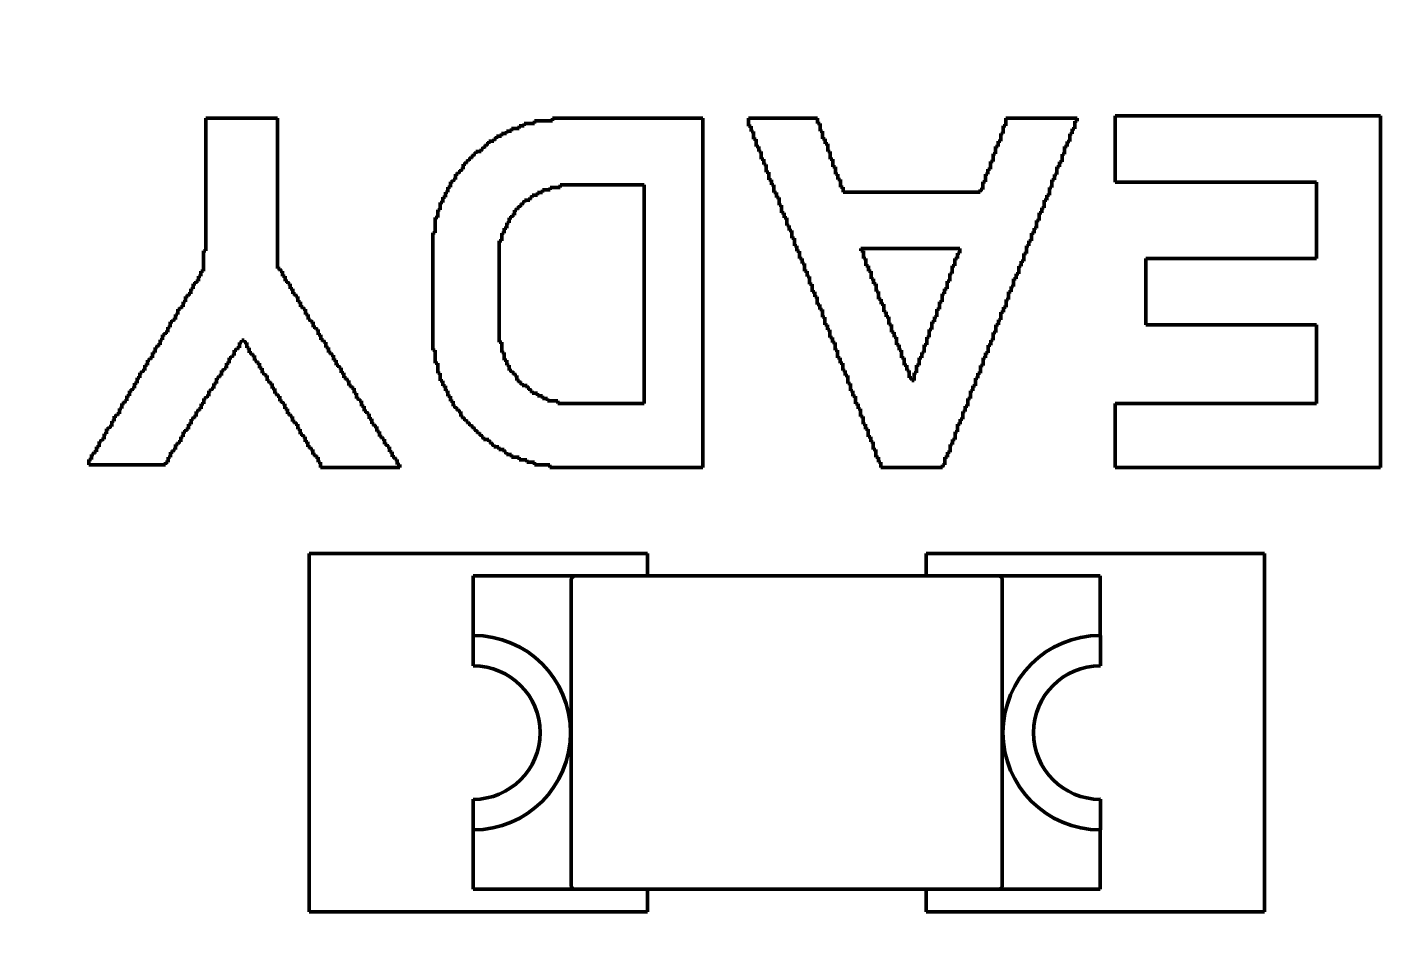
# Model space of a CAD drawing. Header units: millimetres. Extents: x 22 to 202, y 169 to 282.
# Drawn here: x 93.514 to 97.001, y 208.839 to 211.143 of the extents above; entities that cross this region are included whole.
import ezdxf

# ---------------------------------------------------------------- set-up
doc = ezdxf.new("R2010")
doc.units = ezdxf.units.MM
doc.header["$LTSCALE"] = 0.75
doc.layers.add('FD_Dimensions', color=7, linetype='Continuous', lineweight=25)
doc.layers.add('Visible', color=7, linetype='Continuous', lineweight=50)
doc.styles.get("Standard").update_dxf_attribs({"font": 'arial.ttf'})
doc.dimstyles.new('Dim-ISO-25', dxfattribs={"dimtxt": 2.5, "dimasz": 2.5, "dimexe": 1.5, "dimexo": 0, "dimgap": 1, "dimtad": 1, "dimzin": 4, "dimdsep": 46, "dimtxsty": 'Standard', "dimblk": 'OPEN90', "dimcen": 0, "dimazin": 1, "dimtp": 0.1, "dimtm": 0.1, "dimtfac": 0.72, "dimtmove": 0, "dimatfit": 3, "dimfxl": 1, "dimtzin": 4, "dimarcsym": 0})

# ---------------------------------------------------------------- blocks, each defined once
blk = doc.blocks.new('_Open90')
at = {"color": 0, "linetype": 'ByBlock', "lineweight": -2}
for p, q in [((-0.5, 0.5), (0, 0)), ((0, 0), (-1, 0)), ((0, 0), (-0.5, -0.5))]:
    blk.add_line(p, q, dxfattribs=at)
blk = doc.blocks.new('*D39')
at = {"layer": 'Defpoints', "color": 0, "transparency": 16777216}
for p in [(91.851481, 219.885579), (39.845512, 191.385202), (126.699789, 191.385202)]:
    blk.add_point(p, dxfattribs=at)
at = {"layer": 'FD_Dimensions', "color": 0, "lineweight": -2, "transparency": 16777216}
for p, q in [((91.851481, 219.885579), (38.345512, 219.885579)), ((39.845512, 217.385579), (39.845512, 193.885202)), ((126.699789, 191.385202), (38.345512, 191.385202))]:
    blk.add_line(p, q, dxfattribs=at)
at = {"layer": 'FD_Dimensions', "color": 0, "lineweight": -2, "transparency": 16777216, "xscale": 2.5, "yscale": 2.5, "zscale": 2.5}
for p, rotation in [((39.845512, 219.885579), 90), ((39.845512, 191.385202), 270)]:
    blk.add_blockref('_Open90', p, dxfattribs=dict(at, rotation=rotation))
at = {"layer": 'FD_Dimensions', "color": 0, "transparency": 16777216, "insert": (37.568245, 204.532394), "char_height": 2.5, "attachment_point": 5, "rotation": 90}
blk.add_mtext('28.50mm', dxfattribs=at)

msp = doc.modelspace()

# ---------------------------------------------------------------- linework, layer by layer
at = {"layer": 'Visible'}
for p, q in [((96.2906, 210.9172), (96.9673, 210.9172)), ((96.2906, 210.7475), (96.2906, 210.9172)), ((96.9673, 210.9172), (96.9673, 210.0196)), ((93.9701, 210.9109), (94.1529, 210.9109)), ((93.9701, 210.5728), (93.9701, 210.9109)), ((94.1529, 210.9109), (94.1529, 210.5273)), ((94.7501, 210.8847), (94.7696, 210.8847)), ((94.7501, 210.8784), (94.7501, 210.8847)), ((94.7696, 210.8913), (94.7826, 210.8913)), ((94.7696, 210.8847), (94.7696, 210.8913)), ((94.7826, 210.8979), (94.8088, 210.8979)), ((94.7826, 210.8913), (94.7826, 210.8979)), ((94.8088, 210.9043), (94.8542, 210.9043)), ((94.8088, 210.8979), (94.8088, 210.9043)), ((94.8542, 210.9109), (95.2383, 210.9109)), ((94.8542, 210.9043), (94.8542, 210.9109)), ((95.2383, 210.9109), (95.2383, 210.0196)), ((95.3546, 210.9109), (95.5309, 210.9109)), ((95.3546, 210.8905), (95.3546, 210.9109)), ((95.3612, 210.8905), (95.3546, 210.8905)), ((95.3612, 210.8776), (95.3612, 210.8905)), ((95.5309, 210.9109), (95.5309, 210.8979)), ((95.5309, 210.8979), (95.5375, 210.8979)), ((95.5375, 210.8979), (95.5375, 210.8784)), ((96.0046, 210.8913), (96.0112, 210.8913)), ((96.0046, 210.8718), (96.0046, 210.8913)), ((96.0112, 210.9109), (96.1938, 210.9109)), ((96.0112, 210.8913), (96.0112, 210.9109)), ((96.1809, 210.8842), (96.1809, 210.8712)), ((96.1875, 210.8842), (96.1809, 210.8842)), ((96.1875, 210.9038), (96.1875, 210.8842)), ((96.1938, 210.9038), (96.1875, 210.9038)), ((96.1938, 210.9109), (96.1938, 210.9038)), ((94.6917, 210.8525), (94.7046, 210.8525)), ((94.6917, 210.8458), (94.6917, 210.8525)), ((94.7046, 210.8588), (94.7112, 210.8588)), ((94.7046, 210.8525), (94.7046, 210.8588)), ((94.7112, 210.8654), (94.7242, 210.8654)), ((94.7112, 210.8588), (94.7112, 210.8654)), ((94.7242, 210.8718), (94.7371, 210.8718)), ((94.7242, 210.8654), (94.7242, 210.8718)), ((94.7371, 210.8784), (94.7501, 210.8784)), ((94.7371, 210.8718), (94.7371, 210.8784)), ((95.3676, 210.8776), (95.3612, 210.8776)), ((95.3676, 210.858), (95.3676, 210.8776)), ((95.3742, 210.858), (95.3676, 210.858)), ((95.3742, 210.8387), (95.3742, 210.858)), ((95.5375, 210.8784), (95.5438, 210.8784)), ((95.5438, 210.8784), (95.5438, 210.8588)), ((95.5438, 210.8588), (95.5504, 210.8588)), ((95.5504, 210.8588), (95.5504, 210.8458)), ((95.9916, 210.8525), (95.9982, 210.8525)), ((95.9916, 210.8392), (95.9916, 210.8525)), ((95.9982, 210.8718), (96.0046, 210.8718)), ((95.9982, 210.8525), (95.9982, 210.8718)), ((96.1679, 210.8517), (96.1679, 210.8387)), ((96.1743, 210.8517), (96.1679, 210.8517)), ((96.1743, 210.8712), (96.1743, 210.8517)), ((96.1809, 210.8712), (96.1743, 210.8712)), ((94.6462, 210.8133), (94.6528, 210.8133)), ((94.6462, 210.8067), (94.6462, 210.8133)), ((94.6528, 210.8199), (94.6592, 210.8199)), ((94.6528, 210.8133), (94.6528, 210.8199)), ((94.6592, 210.8263), (94.6721, 210.8263)), ((94.6592, 210.8199), (94.6592, 210.8263)), ((94.6721, 210.8329), (94.6787, 210.8329)), ((94.6721, 210.8263), (94.6721, 210.8329)), ((94.6787, 210.8392), (94.6851, 210.8392)), ((94.6787, 210.8329), (94.6787, 210.8392)), ((94.6851, 210.8458), (94.6917, 210.8458)), ((94.6851, 210.8392), (94.6851, 210.8458)), ((95.3808, 210.8387), (95.3742, 210.8387)), ((95.3808, 210.8258), (95.3808, 210.8387)), ((95.3871, 210.8258), (95.3808, 210.8258)), ((95.3871, 210.8062), (95.3871, 210.8258)), ((95.5504, 210.8458), (95.5568, 210.8458)), ((95.5568, 210.8458), (95.5568, 210.8263)), ((95.5568, 210.8263), (95.5634, 210.8263)), ((95.5634, 210.8263), (95.5634, 210.8067)), ((95.9787, 210.8199), (95.9853, 210.8199)), ((95.9787, 210.8004), (95.9787, 210.8199)), ((95.9853, 210.8392), (95.9916, 210.8392)), ((95.9853, 210.8199), (95.9853, 210.8392)), ((96.155, 210.8192), (96.155, 210.7996)), ((96.1613, 210.8192), (96.155, 210.8192)), ((96.1613, 210.8387), (96.1613, 210.8192)), ((96.1679, 210.8387), (96.1613, 210.8387)), ((94.6203, 210.7808), (94.6266, 210.7808)), ((94.6203, 210.7745), (94.6203, 210.7808)), ((94.6266, 210.7938), (94.6332, 210.7938)), ((94.6266, 210.7808), (94.6266, 210.7938)), ((94.6332, 210.8004), (94.6396, 210.8004)), ((94.6332, 210.7938), (94.6332, 210.8004)), ((94.6396, 210.8067), (94.6462, 210.8067)), ((94.6396, 210.8004), (94.6396, 210.8067)), ((95.3937, 210.8062), (95.3871, 210.8062)), ((95.3937, 210.7933), (95.3937, 210.8062)), ((95.4001, 210.7933), (95.3937, 210.7933)), ((95.4001, 210.7737), (95.4001, 210.7933)), ((95.5634, 210.8067), (95.5697, 210.8067)), ((95.5697, 210.8067), (95.5697, 210.7874)), ((95.5697, 210.7874), (95.5763, 210.7874)), ((95.5763, 210.7874), (95.5763, 210.7679)), ((95.9657, 210.7808), (95.9721, 210.7808)), ((95.9657, 210.7679), (95.9657, 210.7808)), ((95.9721, 210.8004), (95.9787, 210.8004)), ((95.9721, 210.7808), (95.9721, 210.8004)), ((96.1418, 210.7867), (96.1418, 210.7671)), ((96.1484, 210.7867), (96.1418, 210.7867)), ((96.1484, 210.7996), (96.1484, 210.7867)), ((96.155, 210.7996), (96.1484, 210.7996)), ((94.5941, 210.7483), (94.6007, 210.7483)), ((94.5941, 210.7354), (94.5941, 210.7483)), ((94.6007, 210.7549), (94.6071, 210.7549)), ((94.6007, 210.7483), (94.6007, 210.7549)), ((94.6071, 210.7679), (94.6137, 210.7679)), ((94.6071, 210.7549), (94.6071, 210.7679)), ((94.6137, 210.7745), (94.6203, 210.7745)), ((94.6137, 210.7679), (94.6137, 210.7745)), ((95.4067, 210.7737), (95.4001, 210.7737)), ((95.4067, 210.7542), (95.4067, 210.7737)), ((95.4133, 210.7542), (95.4067, 210.7542)), ((95.4133, 210.7412), (95.4133, 210.7542)), ((95.5763, 210.7679), (95.583, 210.7679)), ((95.583, 210.7679), (95.583, 210.7549)), ((95.583, 210.7549), (95.5893, 210.7549)), ((95.5893, 210.7549), (95.5893, 210.7354)), ((95.9528, 210.7483), (95.9591, 210.7483)), ((95.9528, 210.7288), (95.9528, 210.7483)), ((95.9591, 210.7679), (95.9657, 210.7679)), ((95.9591, 210.7483), (95.9591, 210.7679)), ((96.1288, 210.7542), (96.1288, 210.7346)), ((96.1354, 210.7542), (96.1288, 210.7542)), ((96.1354, 210.7671), (96.1354, 210.7542)), ((96.1418, 210.7671), (96.1354, 210.7671)), ((96.8042, 210.7475), (96.2906, 210.7475)), ((96.8042, 210.5532), (96.8042, 210.7475)), ((94.5746, 210.7094), (94.5812, 210.7094)), ((94.5746, 210.6962), (94.5746, 210.7094)), ((94.5812, 210.7224), (94.5878, 210.7224)), ((94.5812, 210.7094), (94.5812, 210.7224)), ((94.5878, 210.7354), (94.5941, 210.7354)), ((94.5878, 210.7224), (94.5878, 210.7354)), ((94.7963, 210.7087), (94.7963, 210.7021)), ((94.8029, 210.7087), (94.7963, 210.7087)), ((94.8029, 210.715), (94.8029, 210.7087)), ((94.8159, 210.715), (94.8029, 210.715)), ((94.8159, 210.7216), (94.8159, 210.715)), ((94.8288, 210.7216), (94.8159, 210.7216)), ((94.8288, 210.7282), (94.8288, 210.7216)), ((94.8484, 210.7282), (94.8288, 210.7282)), ((94.8484, 210.7346), (94.8484, 210.7282)), ((94.8743, 210.7346), (94.8484, 210.7346)), ((94.8743, 210.7412), (94.8743, 210.7346)), ((95.0882, 210.7412), (94.8743, 210.7412)), ((95.0882, 210.1829), (95.0882, 210.7412)), ((95.4196, 210.7412), (95.4133, 210.7412)), ((95.4196, 210.7216), (95.4196, 210.7412)), ((95.4262, 210.7216), (95.4196, 210.7216)), ((95.4262, 210.7087), (95.4262, 210.7216)), ((95.4326, 210.7087), (95.4262, 210.7087)), ((95.4326, 210.6891), (95.4326, 210.7087)), ((95.5893, 210.7354), (95.5959, 210.7354)), ((95.5959, 210.7354), (95.5959, 210.7224)), ((95.5959, 210.7224), (95.9462, 210.7224)), ((95.9462, 210.7288), (95.9528, 210.7288)), ((95.9462, 210.7224), (95.9462, 210.7288)), ((96.1158, 210.715), (96.1158, 210.7021)), ((96.1224, 210.715), (96.1158, 210.715)), ((96.1224, 210.7346), (96.1224, 210.715)), ((96.1288, 210.7346), (96.1224, 210.7346)), ((94.5616, 210.6769), (94.5682, 210.6769)), ((94.5616, 210.6574), (94.5616, 210.6769)), ((94.5682, 210.6962), (94.5746, 210.6962)), ((94.5682, 210.6769), (94.5682, 210.6962)), ((94.7575, 210.6762), (94.7575, 210.6632)), ((94.7638, 210.6762), (94.7575, 210.6762)), ((94.7638, 210.6825), (94.7638, 210.6762)), ((94.7704, 210.6825), (94.7638, 210.6825)), ((94.7704, 210.6891), (94.7704, 210.6825)), ((94.7768, 210.6891), (94.7704, 210.6891)), ((94.7768, 210.6957), (94.7768, 210.6891)), ((94.7834, 210.6957), (94.7768, 210.6957)), ((94.7834, 210.7021), (94.7834, 210.6957)), ((94.7963, 210.7021), (94.7834, 210.7021)), ((95.4392, 210.6891), (95.4326, 210.6891)), ((95.4392, 210.6696), (95.4392, 210.6891)), ((96.1029, 210.6825), (96.1029, 210.6696)), ((96.1092, 210.6825), (96.1029, 210.6825)), ((96.1092, 210.7021), (96.1092, 210.6825)), ((96.1158, 210.7021), (96.1092, 210.7021)), ((94.5553, 210.6574), (94.5616, 210.6574)), ((94.5553, 210.6183), (94.5553, 210.6574)), ((94.7379, 210.6437), (94.7379, 210.6307)), ((94.7442, 210.6437), (94.7379, 210.6437)), ((94.7442, 210.6566), (94.7442, 210.6437)), ((94.7508, 210.6566), (94.7442, 210.6566)), ((94.7508, 210.6632), (94.7508, 210.6566)), ((94.7575, 210.6632), (94.7508, 210.6632)), ((95.4458, 210.6696), (95.4392, 210.6696)), ((95.4458, 210.6566), (95.4458, 210.6696)), ((95.4521, 210.6566), (95.4458, 210.6566)), ((95.4521, 210.6371), (95.4521, 210.6566)), ((96.0899, 210.65), (96.0899, 210.6307)), ((96.0963, 210.65), (96.0899, 210.65)), ((96.0963, 210.6696), (96.0963, 210.65)), ((96.1029, 210.6696), (96.0963, 210.6696)), ((94.5487, 210.6183), (94.5553, 210.6183)), ((94.5487, 210.3185), (94.5487, 210.6183)), ((94.7249, 210.6178), (94.7249, 210.5982)), ((94.7313, 210.6178), (94.7249, 210.6178)), ((94.7313, 210.6307), (94.7313, 210.6178)), ((94.7379, 210.6307), (94.7313, 210.6307)), ((95.4587, 210.6371), (95.4521, 210.6371)), ((95.4587, 210.6241), (95.4587, 210.6371)), ((95.4651, 210.6241), (95.4587, 210.6241)), ((95.4651, 210.6045), (95.4651, 210.6241)), ((95.4717, 210.6045), (95.4651, 210.6045)), ((95.4717, 210.5852), (95.4717, 210.6045)), ((96.077, 210.6178), (96.077, 210.5982)), ((96.0833, 210.6178), (96.077, 210.6178)), ((96.0833, 210.6307), (96.0833, 210.6178)), ((96.0899, 210.6307), (96.0833, 210.6307)), ((93.9637, 210.5728), (93.9701, 210.5728)), ((93.9637, 210.521), (93.9637, 210.5728)), ((94.7183, 210.5982), (94.7183, 210.3389)), ((94.7249, 210.5982), (94.7183, 210.5982)), ((95.4783, 210.5852), (95.4717, 210.5852)), ((95.4783, 210.572), (95.4783, 210.5852)), ((95.4847, 210.572), (95.4783, 210.572)), ((95.4847, 210.5527), (95.4847, 210.572)), ((95.6414, 210.5786), (95.6414, 210.5728)), ((95.8941, 210.5786), (95.6414, 210.5786)), ((95.6414, 210.5728), (95.648, 210.5728)), ((95.648, 210.5728), (95.648, 210.5532)), ((95.8941, 210.5664), (95.8941, 210.5786)), ((96.0638, 210.5852), (96.0638, 210.5657)), ((96.0704, 210.5852), (96.0638, 210.5852)), ((96.0704, 210.5982), (96.0704, 210.5852)), ((96.077, 210.5982), (96.0704, 210.5982)), ((95.4913, 210.5527), (95.4847, 210.5527)), ((95.4913, 210.5398), (95.4913, 210.5527)), ((95.4976, 210.5398), (95.4913, 210.5398)), ((95.4976, 210.5202), (95.4976, 210.5398)), ((95.648, 210.5532), (95.6543, 210.5532)), ((95.6543, 210.5532), (95.6543, 210.5339)), ((95.6543, 210.5339), (95.6609, 210.5339)), ((95.6609, 210.5339), (95.6609, 210.521)), ((95.8745, 210.5339), (95.8811, 210.5339)), ((95.8745, 210.5144), (95.8745, 210.5339)), ((95.8811, 210.5532), (95.8878, 210.5532)), ((95.8811, 210.5339), (95.8811, 210.5532)), ((95.8878, 210.5664), (95.8941, 210.5664)), ((95.8878, 210.5532), (95.8878, 210.5664)), ((96.0445, 210.5332), (96.0445, 210.5136)), ((96.0508, 210.5332), (96.0445, 210.5332)), ((96.0508, 210.5461), (96.0508, 210.5332)), ((96.0574, 210.5461), (96.0508, 210.5461)), ((96.0574, 210.5657), (96.0574, 210.5461)), ((96.0638, 210.5657), (96.0574, 210.5657)), ((96.3686, 210.5532), (96.8042, 210.5532)), ((96.3686, 210.3836), (96.3686, 210.5532)), ((93.9507, 210.5078), (93.9571, 210.5078)), ((93.9507, 210.4948), (93.9507, 210.5078)), ((93.9571, 210.521), (93.9637, 210.521)), ((93.9571, 210.5078), (93.9571, 210.521)), ((94.1529, 210.5273), (94.1593, 210.5273)), ((94.1593, 210.5273), (94.1593, 210.521)), ((94.1593, 210.521), (94.1659, 210.521)), ((94.1659, 210.521), (94.1659, 210.5078)), ((94.1659, 210.5078), (94.1722, 210.5078)), ((94.1722, 210.5078), (94.1722, 210.4948)), ((95.5042, 210.5202), (95.4976, 210.5202)), ((95.5042, 210.5073), (95.5042, 210.5202)), ((95.5106, 210.5073), (95.5042, 210.5073)), ((95.5106, 210.4877), (95.5106, 210.5073)), ((95.6609, 210.521), (95.6673, 210.521)), ((95.6673, 210.521), (95.6673, 210.5014)), ((95.6673, 210.5014), (95.6739, 210.5014)), ((95.6739, 210.5014), (95.6739, 210.4885)), ((95.8682, 210.5144), (95.8745, 210.5144)), ((95.8682, 210.4948), (95.8682, 210.5144)), ((96.0313, 210.5007), (96.0313, 210.4811)), ((96.0379, 210.5007), (96.0313, 210.5007)), ((96.0379, 210.5136), (96.0379, 210.5007)), ((96.0445, 210.5136), (96.0379, 210.5136)), ((93.9312, 210.4753), (93.9375, 210.4753)), ((93.9312, 210.4623), (93.9312, 210.4753)), ((93.9375, 210.4885), (93.9441, 210.4885)), ((93.9375, 210.4753), (93.9375, 210.4885)), ((93.9441, 210.4948), (93.9507, 210.4948)), ((93.9441, 210.4885), (93.9441, 210.4948)), ((94.1722, 210.4948), (94.1788, 210.4948)), ((94.1788, 210.4948), (94.1788, 210.4885)), ((94.1788, 210.4885), (94.1854, 210.4885)), ((94.1854, 210.4885), (94.1854, 210.4753)), ((94.1854, 210.4753), (94.1918, 210.4753)), ((94.1918, 210.4753), (94.1918, 210.4623)), ((95.5172, 210.4877), (95.5106, 210.4877)), ((95.5172, 210.4681), (95.5172, 210.4877)), ((95.5238, 210.4681), (95.5172, 210.4681)), ((95.5238, 210.4552), (95.5238, 210.4681)), ((95.6739, 210.4885), (95.6805, 210.4885)), ((95.6805, 210.4885), (95.6805, 210.4689)), ((95.6805, 210.4689), (95.6868, 210.4689)), ((95.6868, 210.4689), (95.6868, 210.4494)), ((95.8552, 210.4753), (95.8616, 210.4753)), ((95.8552, 210.4623), (95.8552, 210.4753)), ((95.8616, 210.4948), (95.8682, 210.4948)), ((95.8616, 210.4753), (95.8616, 210.4948)), ((96.0183, 210.4681), (96.0183, 210.4486)), ((96.0249, 210.4681), (96.0183, 210.4681)), ((96.0249, 210.4811), (96.0249, 210.4681)), ((96.0313, 210.4811), (96.0249, 210.4811)), ((93.9053, 210.4298), (93.9116, 210.4298)), ((93.9053, 210.4234), (93.9053, 210.4298)), ((93.9116, 210.4427), (93.9182, 210.4427)), ((93.9116, 210.4298), (93.9116, 210.4427)), ((93.9182, 210.456), (93.9246, 210.456)), ((93.9182, 210.4427), (93.9182, 210.456)), ((93.9246, 210.4623), (93.9312, 210.4623)), ((93.9246, 210.456), (93.9246, 210.4623)), ((94.1918, 210.4623), (94.1984, 210.4623)), ((94.1984, 210.4623), (94.1984, 210.456)), ((94.1984, 210.456), (94.2047, 210.456)), ((94.2047, 210.456), (94.2047, 210.4427)), ((94.2047, 210.4427), (94.2114, 210.4427)), ((94.2114, 210.4427), (94.2114, 210.4298)), ((94.2114, 210.4298), (94.218, 210.4298)), ((94.218, 210.4298), (94.218, 210.4234)), ((95.5301, 210.4552), (95.5238, 210.4552)), ((95.5301, 210.4356), (95.5301, 210.4552)), ((95.5367, 210.4356), (95.5301, 210.4356)), ((95.5367, 210.4227), (95.5367, 210.4356)), ((95.6868, 210.4494), (95.6934, 210.4494)), ((95.6934, 210.4494), (95.6934, 210.4364)), ((95.6934, 210.4364), (95.6998, 210.4364)), ((95.6998, 210.4364), (95.6998, 210.4168)), ((95.8423, 210.4427), (95.8486, 210.4427)), ((95.8423, 210.4234), (95.8423, 210.4427)), ((95.8486, 210.4623), (95.8552, 210.4623)), ((95.8486, 210.4427), (95.8486, 210.4623)), ((96.0054, 210.429), (96.0054, 210.4161)), ((96.012, 210.429), (96.0054, 210.429)), ((96.012, 210.4486), (96.012, 210.429)), ((96.0183, 210.4486), (96.012, 210.4486)), ((93.8857, 210.3973), (93.8921, 210.3973)), ((93.8857, 210.3909), (93.8857, 210.3973)), ((93.8921, 210.4102), (93.8987, 210.4102)), ((93.8921, 210.3973), (93.8921, 210.4102)), ((93.8987, 210.4234), (93.9053, 210.4234)), ((93.8987, 210.4102), (93.8987, 210.4234)), ((94.218, 210.4234), (94.2243, 210.4234)), ((94.2243, 210.4234), (94.2243, 210.4102)), ((94.2243, 210.4102), (94.2309, 210.4102)), ((94.2309, 210.4102), (94.2309, 210.3973)), ((94.2309, 210.3973), (94.2373, 210.3973)), ((94.2373, 210.3973), (94.2373, 210.3909)), ((95.5431, 210.4227), (95.5367, 210.4227)), ((95.5431, 210.4031), (95.5431, 210.4227)), ((95.5497, 210.4031), (95.5431, 210.4031)), ((95.5497, 210.3836), (95.5497, 210.4031)), ((95.6998, 210.4168), (95.7064, 210.4168)), ((95.7064, 210.4168), (95.7064, 210.4039)), ((95.7064, 210.4039), (95.713, 210.4039)), ((95.713, 210.4039), (95.713, 210.3843)), ((95.8291, 210.4039), (95.8357, 210.4039)), ((95.8291, 210.3909), (95.8291, 210.4039)), ((95.8357, 210.4234), (95.8423, 210.4234)), ((95.8357, 210.4039), (95.8357, 210.4234)), ((95.9924, 210.3965), (95.9924, 210.3836)), ((95.999, 210.3965), (95.9924, 210.3965)), ((95.999, 210.4161), (95.999, 210.3965)), ((96.0054, 210.4161), (95.999, 210.4161)), ((93.8596, 210.3584), (93.8662, 210.3584)), ((93.8596, 210.3452), (93.8596, 210.3584)), ((93.8662, 210.3648), (93.8728, 210.3648)), ((93.8662, 210.3584), (93.8662, 210.3648)), ((93.8728, 210.3777), (93.8791, 210.3777)), ((93.8728, 210.3648), (93.8728, 210.3777)), ((93.8791, 210.3909), (93.8857, 210.3909)), ((93.8791, 210.3777), (93.8791, 210.3909)), ((94.2373, 210.3909), (94.2439, 210.3909)), ((94.2439, 210.3909), (94.2439, 210.3777)), ((94.2439, 210.3777), (94.2505, 210.3777)), ((94.2505, 210.3777), (94.2505, 210.3714)), ((94.2505, 210.3714), (94.2568, 210.3714)), ((94.2568, 210.3714), (94.2568, 210.3584)), ((94.2568, 210.3584), (94.2634, 210.3584)), ((94.2634, 210.3584), (94.2634, 210.3452)), ((95.5563, 210.3836), (95.5497, 210.3836)), ((95.5563, 210.3706), (95.5563, 210.3836)), ((95.5626, 210.3706), (95.5563, 210.3706)), ((95.5626, 210.3511), (95.5626, 210.3706)), ((95.713, 210.3843), (95.7193, 210.3843)), ((95.7193, 210.3843), (95.7193, 210.3648)), ((95.7193, 210.3648), (95.726, 210.3648)), ((95.726, 210.3648), (95.726, 210.3518)), ((95.8161, 210.3714), (95.8227, 210.3714)), ((95.8161, 210.3518), (95.8161, 210.3714)), ((95.8227, 210.3909), (95.8291, 210.3909)), ((95.8227, 210.3714), (95.8227, 210.3909)), ((95.9794, 210.364), (95.9794, 210.3447)), ((95.9858, 210.364), (95.9794, 210.364)), ((95.9858, 210.3836), (95.9858, 210.364)), ((95.9924, 210.3836), (95.9858, 210.3836)), ((96.8042, 210.3836), (96.3686, 210.3836)), ((96.8042, 210.1829), (96.8042, 210.3836)), ((93.8403, 210.3259), (93.8466, 210.3259)), ((93.8403, 210.313), (93.8403, 210.3259)), ((93.8466, 210.3323), (93.8532, 210.3323)), ((93.8466, 210.3259), (93.8466, 210.3323)), ((93.8532, 210.3452), (93.8596, 210.3452)), ((93.8532, 210.3323), (93.8532, 210.3452)), ((94.0488, 210.3251), (94.0488, 210.3185)), ((94.0554, 210.3251), (94.0488, 210.3251)), ((94.0554, 210.3381), (94.0554, 210.3251)), ((94.062, 210.3381), (94.0554, 210.3381)), ((94.062, 210.3447), (94.062, 210.3381)), ((94.0676, 210.3447), (94.062, 210.3447)), ((94.0676, 210.3381), (94.0676, 210.3447)), ((94.0742, 210.3381), (94.0676, 210.3381)), ((94.0742, 210.3251), (94.0742, 210.3381)), ((94.0808, 210.3251), (94.0742, 210.3251)), ((94.0808, 210.3122), (94.0808, 210.3251)), ((94.2634, 210.3452), (94.2698, 210.3452)), ((94.2698, 210.3452), (94.2698, 210.3389)), ((94.2698, 210.3389), (94.2764, 210.3389)), ((94.2764, 210.3389), (94.2764, 210.3259)), ((94.2764, 210.3259), (94.283, 210.3259)), ((94.283, 210.3259), (94.283, 210.313)), ((94.7183, 210.3389), (94.7249, 210.3389)), ((94.7249, 210.3389), (94.7249, 210.313)), ((95.5692, 210.3511), (95.5626, 210.3511)), ((95.5692, 210.3381), (95.5692, 210.3511)), ((95.5756, 210.3381), (95.5692, 210.3381)), ((95.5756, 210.3185), (95.5756, 210.3381)), ((95.726, 210.3518), (95.7323, 210.3518)), ((95.7323, 210.3518), (95.7323, 210.3323)), ((95.7323, 210.3323), (95.7389, 210.3323)), ((95.7389, 210.3323), (95.7389, 210.3193)), ((95.8032, 210.3323), (95.8098, 210.3323)), ((95.8032, 210.313), (95.8032, 210.3323)), ((95.8098, 210.3518), (95.8161, 210.3518)), ((95.8098, 210.3323), (95.8098, 210.3518)), ((95.9665, 210.3317), (95.9665, 210.3122)), ((95.9728, 210.3317), (95.9665, 210.3317)), ((95.9728, 210.3447), (95.9728, 210.3317)), ((95.9794, 210.3447), (95.9728, 210.3447)), ((93.8207, 210.2934), (93.8273, 210.2934)), ((93.8207, 210.2804), (93.8207, 210.2934)), ((93.8273, 210.2997), (93.8337, 210.2997)), ((93.8273, 210.2934), (93.8273, 210.2997)), ((93.8337, 210.313), (93.8403, 210.313)), ((93.8337, 210.2997), (93.8337, 210.313)), ((94.0295, 210.2992), (94.0295, 210.286)), ((94.0358, 210.2992), (94.0295, 210.2992)), ((94.0358, 210.3056), (94.0358, 210.2992)), ((94.0424, 210.3056), (94.0358, 210.3056)), ((94.0424, 210.3185), (94.0424, 210.3056)), ((94.0488, 210.3185), (94.0424, 210.3185)), ((94.0871, 210.3122), (94.0808, 210.3122)), ((94.0871, 210.3056), (94.0871, 210.3122)), ((94.0937, 210.3056), (94.0871, 210.3056)), ((94.0937, 210.2926), (94.0937, 210.3056)), ((94.1001, 210.2926), (94.0937, 210.2926)), ((94.1001, 210.286), (94.1001, 210.2926)), ((94.283, 210.313), (94.2893, 210.313)), ((94.2893, 210.313), (94.2893, 210.3064)), ((94.2893, 210.3064), (94.2959, 210.3064)), ((94.2959, 210.3064), (94.2959, 210.2934)), ((94.2959, 210.2934), (94.3023, 210.2934)), ((94.3023, 210.2934), (94.3023, 210.2804)), ((94.5553, 210.3185), (94.5487, 210.3185)), ((94.5553, 210.286), (94.5553, 210.3185)), ((94.7249, 210.313), (94.7313, 210.313)), ((94.7313, 210.313), (94.7313, 210.2934)), ((94.7313, 210.2934), (94.7379, 210.2934)), ((94.7379, 210.2934), (94.7379, 210.2804)), ((95.5822, 210.3185), (95.5756, 210.3185)), ((95.5822, 210.2992), (95.5822, 210.3185)), ((95.5885, 210.2992), (95.5822, 210.2992)), ((95.5885, 210.286), (95.5885, 210.2992)), ((95.7389, 210.3193), (95.7453, 210.3193)), ((95.7453, 210.3193), (95.7453, 210.2997)), ((95.7453, 210.2997), (95.7519, 210.2997)), ((95.7519, 210.2997), (95.7519, 210.2804)), ((95.7902, 210.2997), (95.7966, 210.2997)), ((95.7902, 210.2804), (95.7902, 210.2997)), ((95.7966, 210.313), (95.8032, 210.313)), ((95.7966, 210.2997), (95.7966, 210.313)), ((95.9533, 210.2992), (95.9533, 210.2797)), ((95.9599, 210.2992), (95.9533, 210.2992)), ((95.9599, 210.3122), (95.9599, 210.2992)), ((95.9665, 210.3122), (95.9599, 210.3122)), ((93.8011, 210.2609), (93.8077, 210.2609)), ((93.8011, 210.2479), (93.8011, 210.2609)), ((93.8077, 210.2672), (93.8141, 210.2672)), ((93.8077, 210.2609), (93.8077, 210.2672)), ((93.8141, 210.2804), (93.8207, 210.2804)), ((93.8141, 210.2672), (93.8141, 210.2804)), ((94.0033, 210.2538), (94.0033, 210.2472)), ((94.0099, 210.2538), (94.0033, 210.2538)), ((94.0099, 210.2667), (94.0099, 210.2538)), ((94.0163, 210.2667), (94.0099, 210.2667)), ((94.0163, 210.2731), (94.0163, 210.2667)), ((94.0229, 210.2731), (94.0163, 210.2731)), ((94.0229, 210.286), (94.0229, 210.2731)), ((94.0295, 210.286), (94.0229, 210.286)), ((94.1067, 210.286), (94.1001, 210.286)), ((94.1067, 210.2731), (94.1067, 210.286)), ((94.1133, 210.2731), (94.1067, 210.2731)), ((94.1133, 210.2601), (94.1133, 210.2731)), ((94.1197, 210.2601), (94.1133, 210.2601)), ((94.1197, 210.2538), (94.1197, 210.2601)), ((94.1263, 210.2538), (94.1197, 210.2538)), ((94.1263, 210.2406), (94.1263, 210.2538)), ((94.3023, 210.2804), (94.3089, 210.2804)), ((94.3089, 210.2804), (94.3089, 210.2738)), ((94.3089, 210.2738), (94.3155, 210.2738)), ((94.3155, 210.2738), (94.3155, 210.2609)), ((94.3155, 210.2609), (94.3218, 210.2609)), ((94.3218, 210.2609), (94.3218, 210.2479)), ((94.5616, 210.286), (94.5553, 210.286)), ((94.5616, 210.2601), (94.5616, 210.286)), ((94.5682, 210.2601), (94.5616, 210.2601)), ((94.5682, 210.2406), (94.5682, 210.2601)), ((94.7379, 210.2804), (94.7442, 210.2804)), ((94.7442, 210.2804), (94.7442, 210.2672)), ((94.7442, 210.2672), (94.7508, 210.2672)), ((94.7508, 210.2672), (94.7508, 210.2609)), ((94.7508, 210.2609), (94.7575, 210.2609)), ((94.7575, 210.2609), (94.7575, 210.2543)), ((94.7575, 210.2543), (94.7638, 210.2543)), ((94.7638, 210.2543), (94.7638, 210.2413)), ((95.5951, 210.286), (95.5885, 210.286)), ((95.5951, 210.2667), (95.5951, 210.286)), ((95.6017, 210.2667), (95.5951, 210.2667)), ((95.6017, 210.2538), (95.6017, 210.2667)), ((95.6081, 210.2538), (95.6017, 210.2538)), ((95.6081, 210.2342), (95.6081, 210.2538)), ((95.7519, 210.2804), (95.7585, 210.2804)), ((95.7585, 210.2804), (95.7585, 210.2672)), ((95.7585, 210.2672), (95.7648, 210.2672)), ((95.7648, 210.2672), (95.7648, 210.2479)), ((95.7773, 210.2413), (95.7773, 210.2609)), ((95.7773, 210.2609), (95.7836, 210.2609)), ((95.7836, 210.2804), (95.7902, 210.2804)), ((95.7836, 210.2609), (95.7836, 210.2804)), ((95.9403, 210.2601), (95.9403, 210.2472)), ((95.9469, 210.2601), (95.9403, 210.2601)), ((95.9469, 210.2797), (95.9469, 210.2601)), ((95.9533, 210.2797), (95.9469, 210.2797)), ((93.7816, 210.2218), (93.7882, 210.2218)), ((93.7816, 210.2154), (93.7816, 210.2218)), ((93.7882, 210.235), (93.7948, 210.235)), ((93.7882, 210.2218), (93.7882, 210.235)), ((93.7948, 210.2479), (93.8011, 210.2479)), ((93.7948, 210.235), (93.7948, 210.2479)), ((93.9838, 210.2213), (93.9838, 210.2147)), ((93.9904, 210.2213), (93.9838, 210.2213)), ((93.9904, 210.2342), (93.9904, 210.2213)), ((93.997, 210.2342), (93.9904, 210.2342)), ((93.997, 210.2472), (93.997, 210.2342)), ((94.0033, 210.2472), (93.997, 210.2472)), ((94.1326, 210.2406), (94.1263, 210.2406)), ((94.1326, 210.2342), (94.1326, 210.2406)), ((94.1392, 210.2342), (94.1326, 210.2342)), ((94.1392, 210.2213), (94.1392, 210.2342)), ((94.1456, 210.2213), (94.1392, 210.2213)), ((94.1456, 210.2081), (94.1456, 210.2213)), ((94.3218, 210.2479), (94.3284, 210.2479)), ((94.3284, 210.2479), (94.3284, 210.2413)), ((94.3284, 210.2413), (94.3348, 210.2413)), ((94.3348, 210.2413), (94.3348, 210.2284)), ((94.3348, 210.2284), (94.3414, 210.2284)), ((94.3414, 210.2284), (94.3414, 210.2218)), ((94.3414, 210.2218), (94.348, 210.2218)), ((94.348, 210.2218), (94.348, 210.2088)), ((94.5746, 210.2406), (94.5682, 210.2406)), ((94.5746, 210.2276), (94.5746, 210.2406)), ((94.5812, 210.2276), (94.5746, 210.2276)), ((94.5812, 210.2147), (94.5812, 210.2276)), ((94.7638, 210.2413), (94.7704, 210.2413)), ((94.7704, 210.2413), (94.7704, 210.235)), ((94.7704, 210.235), (94.7768, 210.235)), ((94.7768, 210.235), (94.7768, 210.2284)), ((94.7768, 210.2284), (94.79, 210.2284)), ((94.79, 210.2284), (94.79, 210.2218)), ((94.79, 210.2218), (94.7963, 210.2218)), ((94.7963, 210.2218), (94.7963, 210.2154)), ((95.6147, 210.2342), (95.6081, 210.2342)), ((95.6147, 210.2147), (95.6147, 210.2342)), ((95.7648, 210.2479), (95.7714, 210.2479)), ((95.7714, 210.2479), (95.7714, 210.2413)), ((95.7714, 210.2413), (95.7773, 210.2413)), ((95.9274, 210.2276), (95.9274, 210.2147)), ((95.934, 210.2276), (95.9274, 210.2276)), ((95.934, 210.2472), (95.934, 210.2276)), ((95.9403, 210.2472), (95.934, 210.2472)), ((93.7623, 210.1893), (93.7686, 210.1893)), ((93.7623, 210.1829), (93.7623, 210.1893)), ((93.7686, 210.2025), (93.7752, 210.2025)), ((93.7686, 210.1893), (93.7686, 210.2025)), ((93.7752, 210.2154), (93.7816, 210.2154)), ((93.7752, 210.2025), (93.7752, 210.2154)), ((93.9645, 210.1951), (93.9645, 210.1821)), ((93.9708, 210.1951), (93.9645, 210.1951)), ((93.9708, 210.2017), (93.9708, 210.1951)), ((93.9774, 210.2017), (93.9708, 210.2017)), ((93.9774, 210.2147), (93.9774, 210.2017)), ((93.9838, 210.2147), (93.9774, 210.2147)), ((94.1522, 210.2081), (94.1456, 210.2081)), ((94.1522, 210.2017), (94.1522, 210.2081)), ((94.1588, 210.2017), (94.1522, 210.2017)), ((94.1588, 210.1887), (94.1588, 210.2017)), ((94.1651, 210.1887), (94.1588, 210.1887)), ((94.1651, 210.1821), (94.1651, 210.1887)), ((94.348, 210.2088), (94.3544, 210.2088)), ((94.3544, 210.2088), (94.3544, 210.1959)), ((94.3544, 210.1959), (94.361, 210.1959)), ((94.361, 210.1959), (94.361, 210.1893)), ((94.361, 210.1893), (94.3673, 210.1893)), ((94.3673, 210.1893), (94.3673, 210.1763)), ((94.5878, 210.2147), (94.5812, 210.2147)), ((94.5878, 210.2017), (94.5878, 210.2147)), ((94.5941, 210.2017), (94.5878, 210.2017)), ((94.5941, 210.1887), (94.5941, 210.2017)), ((94.6007, 210.1887), (94.5941, 210.1887)), ((94.6007, 210.1755), (94.6007, 210.1887)), ((94.7963, 210.2154), (94.8029, 210.2154)), ((94.8029, 210.2154), (94.8029, 210.2088)), ((94.8029, 210.2088), (94.8159, 210.2088)), ((94.8159, 210.2088), (94.8159, 210.2025)), ((94.8159, 210.2025), (94.8288, 210.2025)), ((94.8288, 210.2025), (94.8288, 210.1959)), ((94.8288, 210.1959), (94.8418, 210.1959)), ((94.8418, 210.1959), (94.8418, 210.1893)), ((94.8418, 210.1893), (94.8679, 210.1893)), ((94.8679, 210.1893), (94.8679, 210.1829)), ((95.6211, 210.2147), (95.6147, 210.2147)), ((95.6211, 210.2017), (95.6211, 210.2147)), ((95.6277, 210.2017), (95.6211, 210.2017)), ((95.6277, 210.1821), (95.6277, 210.2017)), ((95.9144, 210.1951), (95.9144, 210.1755)), ((95.9208, 210.1951), (95.9144, 210.1951)), ((95.9208, 210.2147), (95.9208, 210.1951)), ((95.9274, 210.2147), (95.9208, 210.2147)), ((93.7361, 210.1504), (93.7427, 210.1504)), ((93.7361, 210.1374), (93.7361, 210.1504)), ((93.7427, 210.1567), (93.7491, 210.1567)), ((93.7427, 210.1504), (93.7427, 210.1567)), ((93.7491, 210.17), (93.7557, 210.17)), ((93.7491, 210.1567), (93.7491, 210.17)), ((93.7557, 210.1829), (93.7623, 210.1829)), ((93.7557, 210.17), (93.7557, 210.1829)), ((93.9383, 210.1496), (93.9383, 210.143)), ((93.9449, 210.1496), (93.9383, 210.1496)), ((93.9449, 210.1626), (93.9449, 210.1496)), ((93.9513, 210.1626), (93.9449, 210.1626)), ((93.9513, 210.1692), (93.9513, 210.1626)), ((93.9579, 210.1692), (93.9513, 210.1692)), ((93.9579, 210.1821), (93.9579, 210.1692)), ((93.9645, 210.1821), (93.9579, 210.1821)), ((94.1717, 210.1821), (94.1651, 210.1821)), ((94.1717, 210.1692), (94.1717, 210.1821)), ((94.1781, 210.1692), (94.1717, 210.1692)), ((94.1781, 210.1562), (94.1781, 210.1692)), ((94.1847, 210.1562), (94.1781, 210.1562)), ((94.1847, 210.1496), (94.1847, 210.1562)), ((94.1913, 210.1496), (94.1847, 210.1496)), ((94.1913, 210.1367), (94.1913, 210.1496)), ((94.3673, 210.1763), (94.3739, 210.1763)), ((94.3739, 210.1763), (94.3739, 210.1633)), ((94.3739, 210.1633), (94.3803, 210.1633)), ((94.3803, 210.1633), (94.3803, 210.1567)), ((94.3803, 210.1567), (94.3869, 210.1567)), ((94.3869, 210.1567), (94.3869, 210.1438)), ((94.6071, 210.1755), (94.6007, 210.1755)), ((94.6071, 210.1692), (94.6071, 210.1755)), ((94.6137, 210.1692), (94.6071, 210.1692)), ((94.6137, 210.1626), (94.6137, 210.1692)), ((94.6203, 210.1626), (94.6137, 210.1626)), ((94.6203, 210.1496), (94.6203, 210.1626)), ((94.6266, 210.1496), (94.6203, 210.1496)), ((94.6266, 210.143), (94.6266, 210.1496)), ((94.8679, 210.1829), (95.0882, 210.1829)), ((95.6343, 210.1821), (95.6277, 210.1821)), ((95.6343, 210.1692), (95.6343, 210.1821)), ((95.6406, 210.1692), (95.6343, 210.1692)), ((95.6406, 210.1496), (95.6406, 210.1692)), ((95.6472, 210.1496), (95.6406, 210.1496)), ((95.6472, 210.1301), (95.6472, 210.1496)), ((95.9015, 210.1626), (95.9015, 210.143)), ((95.9078, 210.1626), (95.9015, 210.1626)), ((95.9078, 210.1755), (95.9078, 210.1626)), ((95.9144, 210.1755), (95.9078, 210.1755)), ((96.2906, 210.1829), (96.8042, 210.1829)), ((96.2906, 210.0196), (96.2906, 210.1829)), ((93.7166, 210.1179), (93.7232, 210.1179)), ((93.7166, 210.1049), (93.7166, 210.1179)), ((93.7232, 210.1242), (93.7298, 210.1242)), ((93.7232, 210.1179), (93.7232, 210.1242)), ((93.7298, 210.1374), (93.7361, 210.1374)), ((93.7298, 210.1242), (93.7298, 210.1374)), ((93.9187, 210.1171), (93.9187, 210.1105)), ((93.9253, 210.1171), (93.9187, 210.1171)), ((93.9253, 210.1301), (93.9253, 210.1171)), ((93.932, 210.1301), (93.9253, 210.1301)), ((93.932, 210.143), (93.932, 210.1301)), ((93.9383, 210.143), (93.932, 210.143)), ((94.1976, 210.1367), (94.1913, 210.1367)), ((94.1976, 210.1301), (94.1976, 210.1367)), ((94.2042, 210.1301), (94.1976, 210.1301)), ((94.2042, 210.1171), (94.2042, 210.1301)), ((94.2106, 210.1171), (94.2042, 210.1171)), ((94.2106, 210.1042), (94.2106, 210.1171)), ((94.3869, 210.1438), (94.3935, 210.1438)), ((94.3935, 210.1438), (94.3935, 210.1308)), ((94.3935, 210.1308), (94.3998, 210.1308)), ((94.3998, 210.1308), (94.3998, 210.1242)), ((94.3998, 210.1242), (94.4064, 210.1242)), ((94.4064, 210.1242), (94.4064, 210.1113)), ((94.6332, 210.143), (94.6266, 210.143)), ((94.6332, 210.1367), (94.6332, 210.143)), ((94.6396, 210.1367), (94.6332, 210.1367)), ((94.6396, 210.1301), (94.6396, 210.1367)), ((94.6462, 210.1301), (94.6396, 210.1301)), ((94.6462, 210.1237), (94.6462, 210.1301)), ((94.6528, 210.1237), (94.6462, 210.1237)), ((94.6528, 210.1171), (94.6528, 210.1237)), ((94.6592, 210.1171), (94.6528, 210.1171)), ((94.6592, 210.1105), (94.6592, 210.1171)), ((95.6536, 210.1301), (95.6472, 210.1301)), ((95.6536, 210.1171), (95.6536, 210.1301)), ((95.6602, 210.1171), (95.6536, 210.1171)), ((95.6602, 210.0976), (95.6602, 210.1171)), ((95.8883, 210.1301), (95.8883, 210.1105)), ((95.8949, 210.1301), (95.8883, 210.1301)), ((95.8949, 210.143), (95.8949, 210.1301)), ((95.9015, 210.143), (95.8949, 210.143)), ((93.6973, 210.0854), (93.7036, 210.0854)), ((93.6973, 210.0724), (93.6973, 210.0854)), ((93.7036, 210.0917), (93.7102, 210.0917)), ((93.7036, 210.0854), (93.7036, 210.0917)), ((93.7102, 210.1049), (93.7166, 210.1049)), ((93.7102, 210.0917), (93.7102, 210.1049)), ((93.8994, 210.0846), (93.8994, 210.0783)), ((93.9058, 210.0846), (93.8994, 210.0846)), ((93.9058, 210.0976), (93.9058, 210.0846)), ((93.9124, 210.0976), (93.9058, 210.0976)), ((93.9124, 210.1105), (93.9124, 210.0976)), ((93.9187, 210.1105), (93.9124, 210.1105)), ((94.2172, 210.1042), (94.2106, 210.1042)), ((94.2172, 210.0976), (94.2172, 210.1042)), ((94.2235, 210.0976), (94.2172, 210.0976)), ((94.2235, 210.0846), (94.2235, 210.0976)), ((94.2301, 210.0846), (94.2235, 210.0846)), ((94.2301, 210.0717), (94.2301, 210.0846)), ((94.4064, 210.1113), (94.4128, 210.1113)), ((94.4128, 210.1113), (94.4128, 210.0983)), ((94.4128, 210.0983), (94.4194, 210.0983)), ((94.4194, 210.0983), (94.4194, 210.0917)), ((94.4194, 210.0917), (94.426, 210.0917)), ((94.426, 210.0917), (94.426, 210.0788)), ((94.6658, 210.1105), (94.6592, 210.1105)), ((94.6658, 210.1042), (94.6658, 210.1105)), ((94.6721, 210.1042), (94.6658, 210.1042)), ((94.6721, 210.0976), (94.6721, 210.1042)), ((94.6787, 210.0976), (94.6721, 210.0976)), ((94.6787, 210.0912), (94.6787, 210.0976)), ((94.6917, 210.0912), (94.6787, 210.0912)), ((94.6917, 210.0846), (94.6917, 210.0912)), ((94.6983, 210.0846), (94.6917, 210.0846)), ((94.6983, 210.0783), (94.6983, 210.0846)), ((95.6668, 210.0976), (95.6602, 210.0976)), ((95.6668, 210.0846), (95.6668, 210.0976)), ((95.6731, 210.0846), (95.6668, 210.0846)), ((95.6731, 210.0651), (95.6731, 210.0846)), ((95.8753, 210.0912), (95.8753, 210.0783)), ((95.8819, 210.0912), (95.8753, 210.0912)), ((95.8819, 210.1105), (95.8819, 210.0912)), ((95.8883, 210.1105), (95.8819, 210.1105)), ((93.6777, 210.0529), (93.684, 210.0529)), ((93.6777, 210.0399), (93.6777, 210.0529)), ((93.684, 210.0592), (93.6907, 210.0592)), ((93.684, 210.0529), (93.684, 210.0592)), ((93.6907, 210.0724), (93.6973, 210.0724)), ((93.6907, 210.0592), (93.6907, 210.0724)), ((93.8733, 210.0457), (93.8733, 210.0325)), ((93.8799, 210.0457), (93.8733, 210.0457)), ((93.8799, 210.0587), (93.8799, 210.0457)), ((93.8865, 210.0587), (93.8799, 210.0587)), ((93.8865, 210.0651), (93.8865, 210.0587)), ((93.8928, 210.0651), (93.8865, 210.0651)), ((93.8928, 210.0783), (93.8928, 210.0651)), ((93.8994, 210.0783), (93.8928, 210.0783)), ((94.2368, 210.0717), (94.2301, 210.0717)), ((94.2368, 210.0651), (94.2368, 210.0717)), ((94.2431, 210.0651), (94.2368, 210.0651)), ((94.2431, 210.0521), (94.2431, 210.0651)), ((94.2497, 210.0521), (94.2431, 210.0521)), ((94.2497, 210.0457), (94.2497, 210.0521)), ((94.2561, 210.0457), (94.2497, 210.0457)), ((94.2561, 210.0325), (94.2561, 210.0457)), ((94.426, 210.0788), (94.4323, 210.0788)), ((94.4323, 210.0788), (94.4323, 210.0724)), ((94.4323, 210.0724), (94.4389, 210.0724)), ((94.4389, 210.0724), (94.4389, 210.0592)), ((94.4389, 210.0592), (94.4453, 210.0592)), ((94.4453, 210.0592), (94.4453, 210.0463)), ((94.4453, 210.0463), (94.4519, 210.0463)), ((94.4519, 210.0463), (94.4519, 210.0399)), ((94.7046, 210.0783), (94.6983, 210.0783)), ((94.7046, 210.0717), (94.7046, 210.0783)), ((94.7176, 210.0717), (94.7046, 210.0717)), ((94.7176, 210.0651), (94.7176, 210.0717)), ((94.7308, 210.0651), (94.7176, 210.0651)), ((94.7308, 210.0587), (94.7308, 210.0651)), ((94.7371, 210.0587), (94.7308, 210.0587)), ((94.7371, 210.0521), (94.7371, 210.0587)), ((94.7501, 210.0521), (94.7371, 210.0521)), ((94.7501, 210.0457), (94.7501, 210.0521)), ((94.7696, 210.0457), (94.7501, 210.0457)), ((94.7696, 210.0391), (94.7696, 210.0457)), ((95.6797, 210.0651), (95.6731, 210.0651)), ((95.6797, 210.0457), (95.6797, 210.0651)), ((95.6861, 210.0457), (95.6797, 210.0457)), ((95.6861, 210.0325), (95.6861, 210.0457)), ((95.8557, 210.0457), (95.8557, 210.0262)), ((95.8624, 210.0457), (95.8557, 210.0457)), ((95.8624, 210.0587), (95.8624, 210.0457)), ((95.869, 210.0587), (95.8624, 210.0587)), ((95.869, 210.0783), (95.869, 210.0587)), ((95.8753, 210.0783), (95.869, 210.0783)), ((93.6711, 210.0399), (93.6777, 210.0399)), ((93.6711, 210.0262), (93.6711, 210.0399)), ((93.8669, 210.0262), (93.6711, 210.0262)), ((93.8669, 210.0325), (93.8669, 210.0262)), ((93.8733, 210.0325), (93.8669, 210.0325)), ((94.2627, 210.0325), (94.2561, 210.0325)), ((94.2627, 210.0196), (94.2627, 210.0325)), ((94.4648, 210.0196), (94.2627, 210.0196)), ((94.4519, 210.0399), (94.4582, 210.0399)), ((94.4582, 210.0399), (94.4582, 210.0269)), ((94.4582, 210.0269), (94.4648, 210.0269)), ((94.4648, 210.0269), (94.4648, 210.0196)), ((94.7892, 210.0391), (94.7696, 210.0391)), ((94.7892, 210.0325), (94.7892, 210.0391)), ((94.8088, 210.0325), (94.7892, 210.0325)), ((94.8088, 210.0262), (94.8088, 210.0325)), ((94.8476, 210.0262), (94.8088, 210.0262)), ((94.8476, 210.0196), (94.8476, 210.0262)), ((95.2383, 210.0196), (94.8476, 210.0196)), ((95.6927, 210.0325), (95.6861, 210.0325)), ((95.6927, 210.0196), (95.6927, 210.0325)), ((95.8494, 210.0196), (95.6927, 210.0196)), ((95.8494, 210.0262), (95.8494, 210.0196)), ((95.8557, 210.0262), (95.8494, 210.0262)), ((96.9673, 210.0196), (96.2906, 210.0196)), ((94.2332, 209.7996), (94.2332, 208.8852)), ((95.0968, 209.7996), (94.2332, 209.7996)), ((95.0968, 209.7424), (95.0968, 209.7996)), ((95.808, 209.7996), (95.808, 209.7424)), ((96.6716, 209.7996), (95.808, 209.7996)), ((96.6716, 208.8852), (96.6716, 209.7996)), ((94.9124, 209.7424), (94.6524, 209.7424)), ((94.6524, 209.7424), (94.6524, 209.5907)), ((94.9024, 208.9524), (94.9024, 209.7324)), ((94.9124, 209.7424), (95.9924, 209.7424)), ((96.2524, 209.7424), (95.9924, 209.7424)), ((96.0024, 209.7324), (96.0024, 208.9524)), ((96.2524, 209.5907), (96.2524, 209.7424)), ((94.6519, 209.5128), (94.6519, 209.5907)), ((94.6519, 209.5907), (94.6524, 209.5907)), ((96.2529, 209.5907), (96.2524, 209.5907)), ((96.2529, 209.5128), (96.2529, 209.5907)), ((94.6524, 209.5128), (94.6519, 209.5128)), ((96.2524, 209.5128), (96.2529, 209.5128)), ((94.6522, 209.1721), (94.6524, 209.1721)), ((94.6522, 209.0941), (94.6522, 209.1721)), ((96.2526, 209.1721), (96.2524, 209.1721)), ((96.2526, 209.0941), (96.2526, 209.1721)), ((94.6524, 209.0941), (94.6522, 209.0941)), ((94.6524, 209.0941), (94.6524, 208.9424)), ((96.2524, 208.9424), (96.2524, 209.0941)), ((96.2524, 209.0941), (96.2526, 209.0941)), ((94.6524, 208.9424), (94.9124, 208.9424)), ((95.9924, 208.9424), (94.9124, 208.9424)), ((95.0968, 208.8852), (95.0968, 208.9424)), ((95.808, 208.9424), (95.808, 208.8852)), ((95.9924, 208.9424), (96.2524, 208.9424)), ((94.2332, 208.8852), (95.0968, 208.8852)), ((95.808, 208.8852), (96.6716, 208.8852))]:
    msp.add_line(p, q, dxfattribs=at)
for centre, radius, start, end in [((94.9124, 209.7324), 0.01, 90, 180), ((95.9924, 209.7324), 0.01, 0, 90), ((96.2524, 209.3424), 0.2483, 90, 270), ((94.6524, 209.3424), 0.1704, 270, 90), ((94.9124, 208.9524), 0.01, 180, 270), ((95.9924, 208.9524), 0.01, 270, 0)]:
    msp.add_arc(centre, radius, start, end, dxfattribs=at)
at = {"layer": 'Visible', "extrusion": (0, 0, -1)}
for centre, radius, start, end in [((-94.6524, 209.3424), 0.2483, 90, 270), ((-96.2524, 209.3424), 0.1704, 270, 90)]:
    msp.add_arc(centre, radius, start, end, dxfattribs=at)

# ---------------------------------------------------------------- dimensions: what is measured, and where the dimension line sits
at = {"layer": 'FD_Dimensions'}
dim = msp.add_linear_dim(base=(39.8455, 191.3852), p1=(91.8515, 219.8856), p2=(126.6998, 191.3852), angle=90, dimstyle='Dim-ISO-25', override={"dimlfac": 1, "dimpost": 'mm'}, dxfattribs=at)
dim.commit()
dim.dimension.update_dxf_attribs({"geometry": '*D39', "text_midpoint": (39.8455, 204.5324), "dimtype": 160})

doc.saveas('drawing.dxf')
